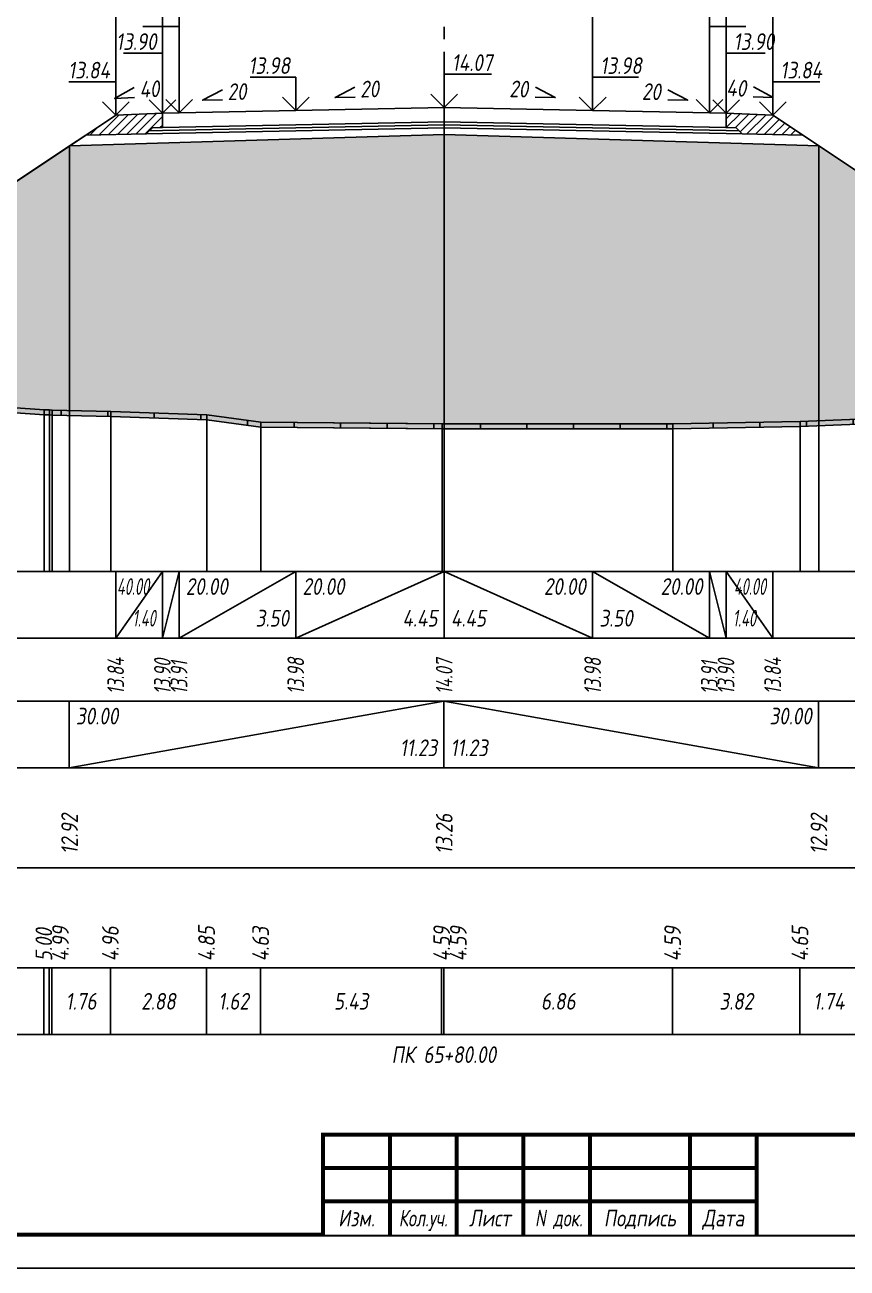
# Model space of a CAD drawing. Extents: x -717 to 1451, y -133302 to 233.
# Drawn here: x 155.2 to 278.5, y -103523.4 to -103337.1 of the extents above; entities that cross this region are included whole.
import ezdxf
from ezdxf.enums import TextEntityAlignment as Align

# ---------------------------------------------------------------- set-up
doc = ezdxf.new("R2010")
doc.units = 0
doc.linetypes.add('осевая2', pattern=[1.125, 0.75, -0.125, 0.125, -0.125])
for name, color, linetype in [('Зарамочное оформление', 7, 'Continuous'), ('Код_510', 7, 'Continuous'), ('Код_514', 1, 'Continuous'), ('Код_516', 1, 'Continuous'), ('Контур_0', 7, 'Continuous'), ('Контур_2521', 7, 'Continuous'), ('Контур_2564', 7, 'Continuous'), ('Контур_2660', 7, 'Continuous'), ('Контур_2665', 7, 'Continuous'), ('Контур_400', 7, 'Continuous'), ('Контур_508', 7, 'Continuous'), ('Контур_512', 7, 'Continuous'), ('Контур_513', 7, 'Continuous'), ('Контур_818', 7, 'Continuous'), ('Красный поперечник', 1, 'Continuous'), ('Объём_2501', 7, 'Continuous'), ('Объём_2564', 7, 'Continuous'), ('Объём_2660', 7, 'Continuous'), ('Объём_2661', 7, 'Continuous'), ('Объём_2665', 7, 'Continuous'), ('Объём_2666', 7, 'Continuous'), ('Ось', 1, 'осевая2'), ('Откосы', 7, 'Continuous'), ('Отметки покрытия', 7, 'Continuous'), ('Подписи поперечников', 7, 'Continuous'), ('Таблица', 7, 'Continuous'), ('Уклоны проезжей части', 7, 'Continuous'), ('Черный поперечник', 3, 'Continuous')]:
    doc.layers.add(name, color=color, linetype=linetype)
for name, color, linetype, true_color in [('Контур_2540', 2, 'Continuous', 0xffff00), ('Контур_2560', 2, 'Continuous', 0xffff00), ('Контур_2561', 7, 'Continuous', 0xff8040), ('Контур_2562', 3, 'Continuous', 0x00ff00), ('Контур_2563', 7, 'Continuous', 0xff8000), ('Контур_2570', 7, 'Continuous', 0x80ff00), ('Контур_2736', 4, 'Continuous', 0x00ffff), ('Контур_402', 7, 'Continuous', 0xff6464), ('Контур_703', 4, 'Continuous', 0x00ffff), ('Объём_2500', 7, 'Continuous', 0xc0c0c0), ('Объём_2520', 7, 'Continuous', 0x80ffff), ('Объём_2540', 2, 'Continuous', 0xffff00), ('Объём_2560', 2, 'Continuous', 0xffff00), ('Объём_2561', 7, 'Continuous', 0xff8040), ('Объём_2562', 3, 'Continuous', 0x00ff00), ('Объём_2563', 7, 'Continuous', 0xff8000), ('Объём_2570', 7, 'Continuous', 0x80ff00), ('Объём_2580', 3, 'Continuous', 0x00ff00), ('Объём_2600', 7, 'Continuous', 0x808000)]:
    doc.layers.add(name, color=color, linetype=linetype, true_color=true_color)
doc.styles.get("Standard").update_dxf_attribs({"font": 'txt', "height": 2.5})
doc.styles.add('М', font='romand.shx', dxfattribs={"width": 0.8, "oblique": 10, "height": 2.5})
doc.dimstyles.new('ISO-25', dxfattribs={"dimtxt": 2.5, "dimasz": 2.5, "dimexe": 1.25, "dimexo": 0.625, "dimtad": 1, "dimtxsty": 'Standard', "dimcen": 2.5, "dimadec": 0, "dimazin": 0, "dimtfac": 1, "dimtmove": 0, "dimatfit": 3, "dimfxl": 1, "dimarcsym": 0})
pattern_1 = [(0, (0, 0), (0, 6.985), [5.08, -1.905]), (90, (0, 0), (-6.985, 4e-16), [5.08, -1.905])]

# ---------------------------------------------------------------- blocks, each defined once
blk = doc.blocks.new('_Oblique')
at = {"color": 0, "linetype": 'ByBlock', "lineweight": -2}
blk.add_line((-0.5, -0.5), (0.5, 0.5), dxfattribs=at)
blk = doc.blocks.new('*D2090')
at = {"color": 0, "lineweight": -2, "transparency": 16777216}
for p, q in [((260.36, -103349.73), (260.36, -103325.26)), ((260.36, -103326.51), (267.36, -103326.51)), ((267.36, -103350.01), (267.36, -103325.26)), ((267.36, -103326.51), (275.44, -103326.51))]:
    blk.add_line(p, q, dxfattribs=at)
at = {"layer": 'Defpoints', "color": 0, "transparency": 16777216}
for p in [(267.36, -103326.51), (260.36, -103350.36), (267.36, -103350.64)]:
    blk.add_point(p, dxfattribs=at)
at = {"color": 0, "lineweight": -2, "transparency": 16777216, "rotation": 180}
blk.add_blockref('_Oblique', (260.36, -103326.51), dxfattribs=at)
at = {"color": 0, "lineweight": -2, "transparency": 16777216}
blk.add_blockref('_Oblique', (267.36, -103326.51), dxfattribs=at)
at = {"color": 0, "transparency": 16777216, "insert": (271.9, -103324.4), "char_height": 2.5, "width": 8.75, "attachment_point": 5, "style": 'М'}
blk.add_mtext('1,40', dxfattribs=at)
blk = doc.blocks.new('*D2091')
at = {"color": 0, "lineweight": -2, "transparency": 16777216}
for p, q in [((168.85, -103326.51), (158.3, -103326.51)), ((168.85, -103350.01), (168.85, -103325.26)), ((175.85, -103326.51), (168.85, -103326.51)), ((175.85, -103349.73), (175.85, -103325.26))]:
    blk.add_line(p, q, dxfattribs=at)
at = {"layer": 'Defpoints', "color": 0, "transparency": 16777216}
for p in [(175.85, -103326.51), (168.85, -103350.64), (175.85, -103350.36)]:
    blk.add_point(p, dxfattribs=at)
at = {"color": 0, "lineweight": -2, "transparency": 16777216, "rotation": 180}
blk.add_blockref('_Oblique', (168.85, -103326.51), dxfattribs=at)
at = {"color": 0, "lineweight": -2, "transparency": 16777216}
blk.add_blockref('_Oblique', (175.85, -103326.51), dxfattribs=at)
at = {"color": 0, "transparency": 16777216, "insert": (161.84, -103324.4), "char_height": 2.5, "width": 8.75, "attachment_point": 5, "style": 'М'}
blk.add_mtext('1,40', dxfattribs=at)
blk = doc.blocks.new('*D2092')
at = {"color": 0, "lineweight": -2, "transparency": 16777216}
for p, q in [((257.86, -103326.51), (247.71, -103326.51)), ((257.86, -103349.68), (257.86, -103325.26)), ((260.36, -103326.51), (257.86, -103326.51)), ((260.36, -103349.73), (260.36, -103325.26))]:
    blk.add_line(p, q, dxfattribs=at)
at = {"layer": 'Defpoints', "color": 0, "transparency": 16777216}
for p in [(260.36, -103326.51), (257.86, -103350.31), (260.36, -103350.36)]:
    blk.add_point(p, dxfattribs=at)
at = {"color": 0, "lineweight": -2, "transparency": 16777216, "rotation": 180}
blk.add_blockref('_Oblique', (257.86, -103326.51), dxfattribs=at)
at = {"color": 0, "lineweight": -2, "transparency": 16777216}
blk.add_blockref('_Oblique', (260.36, -103326.51), dxfattribs=at)
at = {"color": 0, "transparency": 16777216, "insert": (251.47, -103324.4), "char_height": 2.5, "width": 9.1667, "attachment_point": 5, "style": 'М'}
blk.add_mtext('0,50', dxfattribs=at)
blk = doc.blocks.new('*D2093')
at = {"color": 0, "lineweight": -2, "transparency": 16777216}
for p, q in [((175.85, -103349.73), (175.85, -103325.26)), ((175.85, -103326.51), (178.35, -103326.51)), ((178.35, -103349.68), (178.35, -103325.26)), ((178.35, -103326.51), (188.88, -103326.51))]:
    blk.add_line(p, q, dxfattribs=at)
at = {"layer": 'Defpoints', "color": 0, "transparency": 16777216}
for p in [(178.35, -103326.51), (175.85, -103350.36), (178.35, -103350.31)]:
    blk.add_point(p, dxfattribs=at)
at = {"color": 0, "lineweight": -2, "transparency": 16777216, "rotation": 180}
blk.add_blockref('_Oblique', (175.85, -103326.51), dxfattribs=at)
at = {"color": 0, "lineweight": -2, "transparency": 16777216}
blk.add_blockref('_Oblique', (178.35, -103326.51), dxfattribs=at)
at = {"color": 0, "transparency": 16777216, "insert": (185.12, -103324.4), "char_height": 2.5, "width": 9.1667, "attachment_point": 5, "style": 'М'}
blk.add_mtext('0,50', dxfattribs=at)
blk = doc.blocks.new('*D2094')
at = {"color": 0, "lineweight": -2, "transparency": 16777216}
for p, q in [((240.36, -103349.33), (240.36, -103321.26)), ((257.86, -103322.51), (240.36, -103322.51)), ((257.86, -103349.68), (257.86, -103321.26))]:
    blk.add_line(p, q, dxfattribs=at)
at = {"layer": 'Defpoints', "color": 0, "transparency": 16777216}
for p in [(240.36, -103322.51), (240.36, -103349.96), (257.86, -103350.31)]:
    blk.add_point(p, dxfattribs=at)
at = {"color": 0, "lineweight": -2, "transparency": 16777216, "rotation": 180}
blk.add_blockref('_Oblique', (240.36, -103322.51), dxfattribs=at)
at = {"color": 0, "lineweight": -2, "transparency": 16777216}
blk.add_blockref('_Oblique', (257.86, -103322.51), dxfattribs=at)
at = {"color": 0, "transparency": 16777216, "insert": (249.11, -103320.4), "char_height": 2.5, "width": 9.5833, "attachment_point": 5, "style": 'М'}
blk.add_mtext('3,50', dxfattribs=at)
blk = doc.blocks.new('*D2095')
at = {"color": 0, "lineweight": -2, "transparency": 16777216}
for p, q in [((257.86, -103349.68), (257.86, -103321.26)), ((267.36, -103322.51), (257.86, -103322.51)), ((267.36, -103350.01), (267.36, -103321.26))]:
    blk.add_line(p, q, dxfattribs=at)
at = {"layer": 'Defpoints', "color": 0, "transparency": 16777216}
for p in [(257.86, -103322.51), (257.86, -103350.31), (267.36, -103350.64)]:
    blk.add_point(p, dxfattribs=at)
at = {"color": 0, "lineweight": -2, "transparency": 16777216, "rotation": 180}
blk.add_blockref('_Oblique', (257.86, -103322.51), dxfattribs=at)
at = {"color": 0, "lineweight": -2, "transparency": 16777216}
blk.add_blockref('_Oblique', (267.36, -103322.51), dxfattribs=at)
at = {"color": 0, "transparency": 16777216, "insert": (262.61, -103320.4), "char_height": 2.5, "width": 8.75, "attachment_point": 5, "style": 'М'}
blk.add_mtext('1,90', dxfattribs=at)
blk = doc.blocks.new('*D2096')
at = {"color": 0, "lineweight": -2, "transparency": 16777216}
for p, q in [((168.85, -103350.01), (168.85, -103321.26)), ((168.85, -103322.51), (178.35, -103322.51)), ((178.35, -103349.68), (178.35, -103321.26))]:
    blk.add_line(p, q, dxfattribs=at)
at = {"layer": 'Defpoints', "color": 0, "transparency": 16777216}
for p in [(178.35, -103322.51), (168.85, -103350.64), (178.35, -103350.31)]:
    blk.add_point(p, dxfattribs=at)
at = {"color": 0, "lineweight": -2, "transparency": 16777216, "rotation": 180}
blk.add_blockref('_Oblique', (168.85, -103322.51), dxfattribs=at)
at = {"color": 0, "lineweight": -2, "transparency": 16777216}
blk.add_blockref('_Oblique', (178.35, -103322.51), dxfattribs=at)
at = {"color": 0, "transparency": 16777216, "insert": (173.6, -103320.4), "char_height": 2.5, "width": 8.75, "attachment_point": 5, "style": 'М'}
blk.add_mtext('1,90', dxfattribs=at)
blk = doc.blocks.new('*D2097')
at = {"color": 0, "lineweight": -2, "transparency": 16777216}
for p, q in [((168.85, -103350.01), (168.85, -103313.26)), ((267.36, -103350.01), (267.36, -103313.26)), ((168.85, -103314.51), (267.36, -103314.51))]:
    blk.add_line(p, q, dxfattribs=at)
at = {"layer": 'Defpoints', "color": 0, "transparency": 16777216}
for p in [(267.36, -103314.51), (168.85, -103350.64), (267.36, -103350.64)]:
    blk.add_point(p, dxfattribs=at)
at = {"color": 0, "lineweight": -2, "transparency": 16777216, "rotation": 180}
blk.add_blockref('_Oblique', (168.85, -103314.51), dxfattribs=at)
at = {"color": 0, "lineweight": -2, "transparency": 16777216}
blk.add_blockref('_Oblique', (267.36, -103314.51), dxfattribs=at)
at = {"color": 0, "transparency": 16777216, "insert": (218.1, -103312.4), "char_height": 2.5, "width": 11.25, "attachment_point": 5, "style": 'М'}
blk.add_mtext('19,70', dxfattribs=at)
blk = doc.blocks.new('Штамп')
at = {"linetype": 'Continuous'}
blk.add_wipeout([(199.95, -411.25), (384.95, -411.25), (384.95, -426.25), (199.95, -426.25)], dxfattribs=at).dxf.layer = 'Зарамочное оформление'
at = {"layer": 'Зарамочное оформление', "linetype": 'Continuous', "lineweight": -3, "const_width": 0.6, "flags": 128}
for points in [[(199.95, -426.25), (199.95, -411.25), (384.95, -411.25)], [(209.95, -411.25), (209.95, -426.25)], [(219.95, -411.25), (219.95, -426.25)], [(229.95, -411.25), (229.95, -426.25)], [(239.95, -411.25), (239.95, -426.25)], [(254.95, -411.25), (254.95, -426.25)], [(264.95, -411.25), (264.95, -426.25)], [(374.95, -411.25), (374.95, -426.25)], [(199.95, -416.25), (264.95, -416.25)], [(374.95, -418.25), (384.95, -418.25)], [(199.95, -421.25), (264.95, -421.25)]]:
    blk.add_lwpolyline(points, dxfattribs=at)
at = {"linetype": 'Continuous', "insert": (319.95, -419.17), "char_height": 5, "width": 110, "attachment_point": 5, "style": 'М'}
blk.add_mtext('{\\Q10;\\W0.8;43/23-Р-ЗП2-1}', dxfattribs=at)
at = {"layer": 'Зарамочное оформление', "linetype": 'Continuous', "style": 'М', "oblique": 10}
for s, width, p in [('Лист', 0.8, (379.95, -414.66)), ('Изм.', 0.8, (204.95, -423.75)), ('Кол.уч.', 0.7, (214.95, -423.75)), ('Лист', 0.8, (224.95, -423.75)), ('N док.', 0.7, (235.28, -423.75)), ('Подпись', 0.8, (247.45, -423.75)), ('Дата', 0.8, (259.95, -423.75))]:
    blk.add_text(s, height=2.5, dxfattribs=dict(at, width=width)).set_placement(p, align=Align.MIDDLE_CENTER)
blk = doc.blocks.new('шифр')
blk.add_blockref('Штамп', (0, -103152))

msp = doc.modelspace()

# ---------------------------------------------------------------- hatches: boundary and pattern name
at = {"transparency": 33554681}
h = msp.add_hatch(dxfattribs=at)
h.set_pattern_fill('ANGLE', color=256)
h.set_pattern_definition(pattern_1)
h.paths.add_polyline_path([(217.774, -103397.587), (190.628, -103397.372), (182.514, -103396.284), (168.109, -103395.742), (159.315, -103395.575), (158.918, -103395.536), (158.126, -103395.536), (143.947, -103394.493), (132.142, -103393.783), (117.226, -103393.685), (116.919, -103393.678), (105, -103393.89), (105, -103393.14), (116.919, -103392.928), (117.226, -103392.935), (132.142, -103393.033), (143.947, -103393.743), (158.126, -103394.786), (158.918, -103394.786), (159.315, -103394.825), (168.109, -103394.992), (182.514, -103395.534), (190.628, -103396.622), (218.103, -103396.837), (218.103, -103397.587)])
h = msp.add_hatch(dxfattribs=at)
h.set_pattern_fill('ANGLE', color=256)
h.set_pattern_definition(pattern_1)
h.paths.add_polyline_path([(339.503, -103399.421), (339.177, -103399.386), (338.171, -103399.337), (316.345, -103398.397), (294.446, -103397.079), (291.361, -103397.248), (280.171, -103396.916), (271.491, -103397.264), (252.399, -103397.603), (218.103, -103397.587), (218.103, -103396.837), (252.399, -103396.853), (271.491, -103396.514), (280.171, -103396.166), (291.361, -103396.498), (294.446, -103396.329), (316.345, -103397.647), (338.171, -103398.587), (339.177, -103398.636), (339.503, -103398.671)])
at = {"layer": 'Объём_2563'}
h = msp.add_hatch(dxfattribs=at)
h.set_pattern_fill('ANSI31', color=256, scale=0.3)
h.paths.add_polyline_path([(174.345, -103352.476), (175.845, -103352.446), (175.845, -103350.296), (168.845, -103350.576), (164.345, -103353.576), (173.427, -103353.395)])
h = msp.add_hatch(dxfattribs=at)
h.set_pattern_fill('ANSI31', color=256, scale=0.3)
h.paths.add_polyline_path([(261.861, -103352.476), (262.78, -103353.395), (271.861, -103353.576), (267.361, -103350.576), (260.361, -103350.296), (260.361, -103352.446)])
at = {"layer": 'Объём_2600'}
h = msp.add_hatch(dxfattribs=at)
h.set_pattern_fill('HONEY', color=5, scale=0.3)
h.paths.add_polyline_path([(105, -103393.14), (161.93, -103355.186), (218.103, -103353.501), (218.103, -103397.587), (190.628, -103397.372), (182.514, -103396.284), (168.109, -103395.742), (159.315, -103395.575), (158.918, -103395.536), (158.126, -103395.536), (143.947, -103394.493), (132.142, -103393.783), (117.226, -103393.685), (116.919, -103393.678), (105, -103393.89)])
h = msp.add_hatch(dxfattribs=at)
h.set_pattern_fill('HONEY', color=5, scale=0.3)
h.paths.add_polyline_path([(339.177, -103399.386), (338.171, -103399.337), (316.345, -103398.397), (294.446, -103397.079), (291.361, -103397.248), (280.171, -103396.916), (271.491, -103397.264), (252.399, -103397.603), (218.103, -103397.587), (218.103, -103353.501), (274.276, -103355.186), (339.503, -103398.671), (339.503, -103399.421)])

# ---------------------------------------------------------------- linework, layer by layer
at = {"flags": 128}
msp.add_lwpolyline([(-30.054, -103523.421), (389.946, -103523.421), (389.946, -103226.421), (-30.054, -103226.421)], close=True, dxfattribs=at)
at = {"const_width": 0.6, "flags": 128}
msp.add_lwpolyline([(-10.054, -103518.421), (384.946, -103518.421), (384.946, -103231.421), (-10.054, -103231.421)], close=True, dxfattribs=at)
at = {"layer": 'Код_510'}
for p, q in [((158.071, -103488.421), (158.071, -103478.421)), ((158.864, -103488.421), (158.864, -103478.421)), ((159.26, -103488.421), (159.26, -103478.421)), ((168.055, -103488.421), (168.055, -103478.421)), ((182.46, -103488.421), (182.46, -103478.421)), ((190.573, -103488.421), (190.573, -103478.421)), ((217.72, -103488.421), (217.72, -103478.421)), ((218.049, -103488.421), (218.049, -103478.421)), ((252.345, -103488.421), (252.345, -103478.421)), ((271.436, -103488.421), (271.436, -103478.421))]:
    msp.add_line(p, q, dxfattribs=at)
at = {"layer": 'Код_514'}
for p, q in [((168.845, -103429), (168.845, -103419)), ((168.845, -103429), (175.845, -103419)), ((175.845, -103429), (175.845, -103419)), ((175.845, -103429), (178.345, -103419)), ((178.345, -103429), (178.345, -103419)), ((178.345, -103429), (195.845, -103419)), ((195.845, -103429), (195.845, -103419)), ((195.845, -103429), (218.103, -103419)), ((218.103, -103429), (218.103, -103419)), ((218.103, -103419), (240.361, -103429)), ((240.361, -103429), (240.361, -103419)), ((240.361, -103419), (257.861, -103429)), ((257.861, -103429), (257.861, -103419)), ((257.861, -103419), (260.361, -103429)), ((260.361, -103429), (260.361, -103419)), ((260.361, -103419), (267.361, -103429)), ((267.361, -103429), (267.361, -103419))]:
    msp.add_line(p, q, dxfattribs=at)
at = {"layer": 'Код_516'}
for p, q in [((161.876, -103448.421), (161.876, -103438.421)), ((161.876, -103448.421), (218.049, -103438.421)), ((218.049, -103448.421), (218.049, -103438.421)), ((218.049, -103438.421), (274.222, -103448.421)), ((274.222, -103448.421), (274.222, -103438.421))]:
    msp.add_line(p, q, dxfattribs=at)
at = {"layer": 'Контур_0', "flags": 128}
for points in [[(168.845, -103350.576), (105, -103393.14), (105, -103393.14), (105, -103393.14), (105, -103393.14), (105, -103393.14), (105, -103393.14), (105, -103393.14), (105, -103393.14), (105, -103393.14), (105, -103393.14), (105, -103393.14), (105, -103393.14), (105, -103393.14), (105, -103393.14), (105, -103393.14)], [(168.845, -103350.576), (105, -103393.14)], [(168.845, -103350.576), (168.845, -103350.576)], [(218.103, -103349.451), (195.845, -103349.896), (178.345, -103350.246), (178.345, -103350.246), (178.345, -103350.246), (178.345, -103350.246), (178.345, -103350.246), (175.845, -103350.296), (175.845, -103352.446), (178.345, -103352.396), (178.345, -103352.396), (178.345, -103352.396), (178.345, -103352.396), (178.345, -103352.396), (178.345, -103352.396), (195.845, -103352.046), (218.103, -103351.601), (218.103, -103349.451)], [(218.103, -103349.451), (240.361, -103349.896), (257.861, -103350.246), (257.861, -103350.246), (257.861, -103350.246), (257.861, -103350.246), (257.861, -103350.246), (257.861, -103350.246), (260.361, -103350.296), (260.361, -103352.446), (257.861, -103352.396), (257.861, -103352.396), (257.861, -103352.396), (257.861, -103352.396), (257.861, -103352.396), (257.861, -103352.396), (240.361, -103352.046), (218.103, -103351.601), (218.103, -103349.451)], [(267.361, -103350.576), (267.361, -103350.576)], [(267.361, -103350.576), (339.503, -103398.671), (339.503, -103398.671), (339.503, -103398.671), (339.503, -103398.671), (339.503, -103398.671), (339.503, -103398.671), (339.503, -103398.671), (339.503, -103398.671), (339.503, -103398.671), (339.503, -103398.671), (339.503, -103398.671), (339.503, -103398.671), (339.503, -103398.671), (339.503, -103398.671), (339.503, -103398.671)], [(267.361, -103350.576), (339.503, -103398.671)], [(164.345, -103353.576), (173.427, -103353.395), (174.345, -103352.476), (175.845, -103352.446)], [(218.103, -103351.601), (195.845, -103352.046), (178.345, -103352.396), (178.345, -103352.396), (178.345, -103352.396), (178.345, -103352.396), (178.345, -103352.396), (178.345, -103352.396), (175.845, -103352.446), (174.345, -103352.476), (173.427, -103353.395), (175.845, -103353.346), (178.345, -103353.296), (178.345, -103353.296), (178.345, -103353.296), (178.345, -103353.296), (178.345, -103353.296), (178.345, -103353.296), (195.845, -103352.946), (218.103, -103352.501), (218.103, -103351.601)], [(218.103, -103351.601), (240.361, -103352.046), (257.861, -103352.396), (257.861, -103352.396), (257.861, -103352.396), (257.861, -103352.396), (257.861, -103352.396), (257.861, -103352.396), (260.361, -103352.446), (261.861, -103352.476), (262.78, -103353.395), (260.361, -103353.346), (257.861, -103353.296), (257.861, -103353.296), (257.861, -103353.296), (257.861, -103353.296), (257.861, -103353.296), (257.861, -103353.296), (240.361, -103352.946), (218.103, -103352.501), (218.103, -103351.601)], [(260.361, -103352.446), (261.861, -103352.476), (262.78, -103353.395), (271.861, -103353.576)]]:
    msp.add_lwpolyline(points, dxfattribs=at)
at = {"layer": 'Контур_2521', "color": 250, "flags": 128}
for points in [[(218.103, -103352.051), (195.845, -103352.496), (178.345, -103352.846), (178.345, -103352.846), (178.345, -103352.846), (178.345, -103352.846), (178.345, -103352.846), (178.345, -103352.846), (175.845, -103352.896), (173.886, -103352.935)], [(218.103, -103352.051), (240.361, -103352.496), (257.861, -103352.846), (257.861, -103352.846), (257.861, -103352.846), (257.861, -103352.846), (257.861, -103352.846), (257.861, -103352.846), (260.361, -103352.896), (262.321, -103352.935)]]:
    msp.add_lwpolyline(points, dxfattribs=at)
at = {"layer": 'Контур_2540', "flags": 128}
for points in [[(195.845, -103352.946), (178.345, -103353.296), (175.845, -103353.346), (173.427, -103353.395), (164.345, -103353.576), (161.93, -103355.186), (218.103, -103353.501), (218.103, -103352.501), (195.845, -103352.946)], [(218.103, -103353.501), (274.276, -103355.186), (271.861, -103353.576), (262.78, -103353.395), (260.361, -103353.346), (257.861, -103353.296), (240.361, -103352.946), (218.103, -103352.501), (218.103, -103353.501)]]:
    msp.add_lwpolyline(points, dxfattribs=at)
at = {"layer": 'Контур_2560', "flags": 128}
for points in [[(168.845, -103350.576), (168.845, -103350.576), (168.845, -103350.576), (175.845, -103350.296)], [(260.361, -103350.296), (267.361, -103350.576), (267.361, -103350.576), (267.361, -103350.576)]]:
    msp.add_lwpolyline(points, dxfattribs=at)
at = {"layer": 'Контур_2561', "flags": 128}
for points in [[(175.845, -103350.296), (175.845, -103350.296), (168.845, -103350.576), (168.845, -103350.576), (175.845, -103350.296)], [(260.361, -103350.296), (260.361, -103350.296), (267.361, -103350.576), (267.361, -103350.576), (260.361, -103350.296)]]:
    msp.add_lwpolyline(points, dxfattribs=at)
at = {"layer": 'Контур_2562', "flags": 128}
for points in [[(168.845, -103350.576), (168.845, -103350.576), (168.845, -103350.576), (168.845, -103350.576), (168.845, -103350.576)], [(267.361, -103350.576), (267.361, -103350.576), (267.361, -103350.576), (267.361, -103350.576), (267.361, -103350.576)]]:
    msp.add_lwpolyline(points, dxfattribs=at)
at = {"layer": 'Контур_2563', "flags": 128}
for points in [[(174.345, -103352.476), (175.845, -103352.446), (175.845, -103350.296), (168.845, -103350.576), (164.345, -103353.576), (173.427, -103353.395), (174.345, -103352.476)], [(261.861, -103352.476), (262.78, -103353.395), (271.861, -103353.576), (267.361, -103350.576), (260.361, -103350.296), (260.361, -103352.446), (261.861, -103352.476)]]:
    msp.add_lwpolyline(points, dxfattribs=at)
at = {"layer": 'Контур_2564', "flags": 128}
for points in [[(168.845, -103350.576), (175.845, -103350.296)], [(260.361, -103350.296), (267.361, -103350.576)]]:
    msp.add_lwpolyline(points, dxfattribs=at)
at = {"layer": 'Контур_2570', "flags": 128}
msp.add_lwpolyline([(143.947, -103394.493), (158.126, -103395.536), (158.918, -103395.536), (159.315, -103395.575), (168.109, -103395.742), (182.514, -103396.284), (190.628, -103397.372), (217.774, -103397.587), (218.103, -103397.587), (252.399, -103397.603), (271.491, -103397.264), (280.171, -103396.916), (291.361, -103397.248), (294.446, -103397.079), (316.345, -103398.397), (338.171, -103399.337), (339.177, -103399.386), (340.115, -103399.486), (340.883, -103399.516), (364.503, -103399.75)], dxfattribs=at)
at = {"layer": 'Контур_2660', "flags": 128}
for points in [[(161.93, -103355.186), (218.103, -103353.501)], [(218.103, -103353.501), (274.276, -103355.186)]]:
    msp.add_lwpolyline(points, dxfattribs=at)
at = {"layer": 'Контур_2665', "flags": 128}
for points in [[(168.845, -103350.576), (168.845, -103350.576)], [(267.361, -103350.576), (267.361, -103350.576)]]:
    msp.add_lwpolyline(points, dxfattribs=at)
at = {"layer": 'Контур_2736', "flags": 128}
for points in [[(168.845, -103350.576), (105, -103393.14)], [(267.361, -103350.576), (339.503, -103398.671)]]:
    msp.add_lwpolyline(points, dxfattribs=at)
at = {"layer": 'Контур_400', "flags": 128}
for points in [[(175.845, -103350.296), (178.345, -103350.246), (178.345, -103350.246), (178.345, -103350.246), (178.345, -103350.246), (178.345, -103350.246), (178.345, -103350.246), (195.845, -103349.896), (218.103, -103349.451)], [(218.103, -103349.451), (240.361, -103349.896), (257.861, -103350.246), (257.861, -103350.246), (257.861, -103350.246), (257.861, -103350.246), (257.861, -103350.246), (257.861, -103350.246), (260.361, -103350.296)]]:
    msp.add_lwpolyline(points, dxfattribs=at)
at = {"layer": 'Контур_402', "flags": 128}
msp.add_lwpolyline([(161.93, -103355.186), (218.103, -103353.501), (274.276, -103355.186)], dxfattribs=at)
at = {"layer": 'Контур_508', "flags": 128}
msp.add_lwpolyline([(105, -103393.14), (161.93, -103355.186), (218.103, -103353.501), (274.276, -103355.186), (339.503, -103398.671)], dxfattribs=at)
at = {"layer": 'Контур_512', "flags": 128}
msp.add_lwpolyline([(105, -103393.14), (161.93, -103355.186), (218.103, -103353.501), (274.276, -103355.186), (339.503, -103398.671)], dxfattribs=at)
at = {"layer": 'Контур_513', "flags": 128}
msp.add_lwpolyline([(105, -103393.14), (161.93, -103355.186), (218.103, -103353.501), (274.276, -103355.186), (339.503, -103398.671)], dxfattribs=at)
at = {"layer": 'Контур_703', "flags": 128}
for points in [[(168.845, -103350.576), (105, -103393.14)], [(267.361, -103350.576), (339.503, -103398.671)]]:
    msp.add_lwpolyline(points, dxfattribs=at)
at = {"layer": 'Контур_818', "flags": 128}
msp.add_lwpolyline([(105, -103393.89), (116.79, -103393.684), (116.919, -103393.678), (117.226, -103393.685), (132.142, -103393.783), (143.947, -103394.493), (158.126, -103395.536), (158.918, -103395.536), (159.315, -103395.575), (168.109, -103395.742), (182.514, -103396.284), (190.628, -103397.372), (217.774, -103397.587), (218.103, -103397.587), (252.399, -103397.603), (271.491, -103397.264), (280.171, -103396.916), (291.361, -103397.248), (294.446, -103397.079), (316.345, -103398.397), (338.171, -103399.337), (339.177, -103399.386), (339.503, -103399.421)], dxfattribs=at)
at = {"layer": 'Красный поперечник'}
for p, q in [((105, -103393.14), (168.845, -103350.576)), ((168.845, -103350.576), (175.845, -103350.296)), ((175.845, -103350.296), (178.345, -103350.246)), ((178.345, -103350.246), (195.845, -103349.896)), ((195.845, -103349.896), (218.103, -103349.451)), ((218.103, -103349.451), (240.361, -103349.896)), ((240.361, -103349.896), (257.861, -103350.246)), ((257.861, -103350.246), (260.361, -103350.296)), ((260.361, -103350.296), (267.361, -103350.576)), ((267.361, -103350.576), (339.503, -103398.671)), ((218.103, -103353.501), (218.103, -103419)), ((161.93, -103355.186), (161.93, -103419)), ((274.276, -103355.186), (274.276, -103419))]:
    msp.add_line(p, q, dxfattribs=at)
at = {"layer": 'Объём_2500', "flags": 128}
for points in [[(218.103, -103349.451), (195.845, -103349.896), (178.345, -103350.246), (178.345, -103350.246), (178.345, -103350.246), (178.345, -103350.246), (178.345, -103350.246), (175.845, -103350.296), (175.845, -103352.446), (178.345, -103352.396), (178.345, -103352.396), (178.345, -103352.396), (178.345, -103352.396), (178.345, -103352.396), (178.345, -103352.396), (195.845, -103352.046), (218.103, -103351.601), (218.103, -103349.451)], [(218.103, -103349.451), (240.361, -103349.896), (257.861, -103350.246), (257.861, -103350.246), (257.861, -103350.246), (257.861, -103350.246), (257.861, -103350.246), (257.861, -103350.246), (260.361, -103350.296), (260.361, -103352.446), (257.861, -103352.396), (257.861, -103352.396), (257.861, -103352.396), (257.861, -103352.396), (257.861, -103352.396), (257.861, -103352.396), (240.361, -103352.046), (218.103, -103351.601), (218.103, -103349.451)]]:
    msp.add_lwpolyline(points, dxfattribs=at)
at = {"layer": 'Объём_2501', "flags": 128}
for points in [[(175.845, -103350.296), (178.345, -103350.246), (178.345, -103350.246), (178.345, -103350.246), (178.345, -103350.246), (178.345, -103350.246), (178.345, -103350.246), (195.845, -103349.896), (218.103, -103349.451)], [(218.103, -103349.451), (240.361, -103349.896), (257.861, -103350.246), (257.861, -103350.246), (257.861, -103350.246), (257.861, -103350.246), (257.861, -103350.246), (257.861, -103350.246), (260.361, -103350.296)]]:
    msp.add_lwpolyline(points, dxfattribs=at)
at = {"layer": 'Объём_2520', "color": 250, "flags": 128}
for points in [[(218.103, -103351.601), (195.845, -103352.046), (178.345, -103352.396), (178.345, -103352.396), (178.345, -103352.396), (178.345, -103352.396), (178.345, -103352.396), (178.345, -103352.396), (175.845, -103352.446), (174.345, -103352.476), (173.427, -103353.395), (175.845, -103353.346), (178.345, -103353.296), (178.345, -103353.296), (178.345, -103353.296), (178.345, -103353.296), (178.345, -103353.296), (178.345, -103353.296), (195.845, -103352.946), (218.103, -103352.501), (218.103, -103351.601)], [(218.103, -103351.601), (240.361, -103352.046), (257.861, -103352.396), (257.861, -103352.396), (257.861, -103352.396), (257.861, -103352.396), (257.861, -103352.396), (257.861, -103352.396), (260.361, -103352.446), (261.861, -103352.476), (262.78, -103353.395), (260.361, -103353.346), (257.861, -103353.296), (257.861, -103353.296), (257.861, -103353.296), (257.861, -103353.296), (257.861, -103353.296), (257.861, -103353.296), (240.361, -103352.946), (218.103, -103352.501), (218.103, -103351.601)]]:
    msp.add_lwpolyline(points, dxfattribs=at)
at = {"layer": 'Объём_2540', "flags": 128}
for points in [[(195.845, -103352.946), (178.345, -103353.296), (175.845, -103353.346), (173.427, -103353.395), (164.345, -103353.576), (161.93, -103355.186), (218.103, -103353.501), (218.103, -103352.501), (195.845, -103352.946)], [(218.103, -103353.501), (274.276, -103355.186), (271.861, -103353.576), (262.78, -103353.395), (260.361, -103353.346), (257.861, -103353.296), (240.361, -103352.946), (218.103, -103352.501), (218.103, -103353.501)]]:
    msp.add_lwpolyline(points, dxfattribs=at)
at = {"layer": 'Объём_2560', "flags": 128}
for points in [[(168.845, -103350.576), (168.845, -103350.576), (168.845, -103350.576), (175.845, -103350.296)], [(260.361, -103350.296), (267.361, -103350.576), (267.361, -103350.576), (267.361, -103350.576)]]:
    msp.add_lwpolyline(points, dxfattribs=at)
at = {"layer": 'Объём_2561', "flags": 128}
for points in [[(175.845, -103350.296), (175.845, -103350.296), (168.845, -103350.576), (168.845, -103350.576), (175.845, -103350.296)], [(260.361, -103350.296), (260.361, -103350.296), (267.361, -103350.576), (267.361, -103350.576), (260.361, -103350.296)]]:
    msp.add_lwpolyline(points, dxfattribs=at)
at = {"layer": 'Объём_2562', "flags": 128}
for points in [[(168.845, -103350.576), (168.845, -103350.576), (168.845, -103350.576), (168.845, -103350.576), (168.845, -103350.576)], [(267.361, -103350.576), (267.361, -103350.576), (267.361, -103350.576), (267.361, -103350.576), (267.361, -103350.576)]]:
    msp.add_lwpolyline(points, dxfattribs=at)
at = {"layer": 'Объём_2563', "color": 250, "flags": 128}
for points in [[(174.345, -103352.476), (175.845, -103352.446), (175.845, -103350.296), (168.845, -103350.576), (164.345, -103353.576), (173.427, -103353.395), (174.345, -103352.476)], [(261.861, -103352.476), (262.78, -103353.395), (271.861, -103353.576), (267.361, -103350.576), (260.361, -103350.296), (260.361, -103352.446), (261.861, -103352.476)]]:
    msp.add_lwpolyline(points, dxfattribs=at)
at = {"layer": 'Объём_2564', "flags": 128}
for points in [[(168.845, -103350.576), (175.845, -103350.296)], [(260.361, -103350.296), (267.361, -103350.576)]]:
    msp.add_lwpolyline(points, dxfattribs=at)
at = {"layer": 'Объём_2570', "flags": 128}
for points in [[(143.947, -103393.743), (158.126, -103394.786), (158.918, -103394.786), (159.315, -103394.825), (168.109, -103394.992), (182.514, -103395.534), (190.628, -103396.622), (218.103, -103396.837), (218.103, -103397.587), (217.774, -103397.587), (217.774, -103397.587)], [(217.774, -103397.587), (190.628, -103397.372), (182.514, -103396.284), (168.109, -103395.742), (159.315, -103395.575), (158.918, -103395.536), (158.126, -103395.536), (143.947, -103394.493)], [(339.503, -103399.421), (339.177, -103399.386), (338.171, -103399.337), (316.345, -103398.397), (294.446, -103397.079), (291.361, -103397.248), (280.171, -103396.916), (271.491, -103397.264), (252.399, -103397.603), (218.103, -103397.587), (218.103, -103396.837), (252.399, -103396.853), (271.491, -103396.514), (280.171, -103396.166), (291.361, -103396.498), (294.446, -103396.329), (316.345, -103397.647), (338.171, -103398.587), (339.177, -103398.636), (339.503, -103398.671), (339.503, -103399.421), (339.503, -103399.421)]]:
    msp.add_lwpolyline(points, dxfattribs=at)
at = {"layer": 'Объём_2580', "flags": 128}
for points in [[(168.845, -103350.576), (168.845, -103350.576)], [(267.361, -103350.576), (267.361, -103350.576)]]:
    msp.add_lwpolyline(points, dxfattribs=at)
at = {"layer": 'Объём_2600', "color": 5, "flags": 128}
for points in [[(105, -103393.14), (161.93, -103355.186), (218.103, -103353.501), (218.103, -103397.587), (190.628, -103397.372), (182.514, -103396.284), (168.109, -103395.742), (159.315, -103395.575), (158.918, -103395.536), (158.126, -103395.536), (143.947, -103394.493), (132.142, -103393.783), (117.226, -103393.685), (116.919, -103393.678), (105, -103393.89), (105, -103393.14), (105, -103393.14)], [(339.177, -103399.386), (338.171, -103399.337), (316.345, -103398.397), (294.446, -103397.079), (291.361, -103397.248), (280.171, -103396.916), (271.491, -103397.264), (252.399, -103397.603), (218.103, -103397.587), (218.103, -103353.501), (274.276, -103355.186), (339.503, -103398.671), (339.503, -103399.421), (339.177, -103399.386), (339.177, -103399.386)]]:
    msp.add_lwpolyline(points, dxfattribs=at)
at = {"layer": 'Объём_2660', "flags": 128}
for points in [[(161.93, -103355.186), (218.103, -103353.501)], [(218.103, -103353.501), (274.276, -103355.186)]]:
    msp.add_lwpolyline(points, dxfattribs=at)
at = {"layer": 'Объём_2661', "flags": 128}
for points in [[(168.845, -103350.576), (105, -103393.14)], [(267.361, -103350.576), (339.503, -103398.671)]]:
    msp.add_lwpolyline(points, dxfattribs=at)
at = {"layer": 'Объём_2665', "flags": 128}
for points in [[(168.845, -103350.576), (168.845, -103350.576)], [(267.361, -103350.576), (267.361, -103350.576)]]:
    msp.add_lwpolyline(points, dxfattribs=at)
at = {"layer": 'Объём_2666', "flags": 128}
for points in [[(168.845, -103350.576), (105, -103393.14)], [(267.361, -103350.576), (339.503, -103398.671)]]:
    msp.add_lwpolyline(points, dxfattribs=at)
at = {"layer": 'Ось', "ltscale": 15}
msp.add_line((218.103, -103402.971), (218.103, -103308.422), dxfattribs=at)
at = {"layer": 'Откосы', "color": 1, "flags": 128}
for points in [[(171.688, -103347.96), (168.69, -103348.08), (171.628, -103346.461)], [(184.87, -103348.304), (181.87, -103348.364), (184.84, -103346.805)], [(204.749, -103347.907), (201.749, -103347.967), (204.719, -103346.407)], [(231.746, -103347.907), (234.745, -103347.967), (231.776, -103346.407)], [(251.625, -103348.304), (254.624, -103348.364), (251.655, -103346.805)], [(264.421, -103347.821), (267.419, -103347.941), (264.481, -103346.322)]]:
    msp.add_lwpolyline(points, dxfattribs=at)
at = {"layer": 'Отметки покрытия', "color": 1}
for p, q in [((178.345, -103337.296), (172.895, -103337.296)), ((178.345, -103350.246), (178.345, -103337.296)), ((257.861, -103350.246), (257.861, -103337.296)), ((257.861, -103337.296), (263.311, -103337.296)), ((175.845, -103341.296), (169.995, -103341.296)), ((175.845, -103350.296), (175.845, -103341.296)), ((260.361, -103350.296), (260.361, -103341.296)), ((260.361, -103341.296), (266.211, -103341.296)), ((195.845, -103344.896), (188.995, -103344.896)), ((195.845, -103349.896), (195.845, -103344.896)), ((218.103, -103349.451), (218.103, -103344.451)), ((218.103, -103344.451), (225.203, -103344.451)), ((240.361, -103349.896), (240.361, -103344.896)), ((240.361, -103344.896), (247.211, -103344.896)), ((168.845, -103345.576), (161.795, -103345.576)), ((168.845, -103350.576), (168.845, -103345.576)), ((267.361, -103350.576), (267.361, -103345.576)), ((267.361, -103345.576), (274.411, -103345.576)), ((168.845, -103350.576), (166.845, -103348.576)), ((168.845, -103350.576), (170.845, -103348.576)), ((175.845, -103350.296), (173.845, -103348.296)), ((175.845, -103350.296), (177.845, -103348.296)), ((178.345, -103350.246), (176.345, -103348.246)), ((178.345, -103350.246), (180.345, -103348.246)), ((195.845, -103349.896), (193.845, -103347.896)), ((195.845, -103349.896), (197.845, -103347.896)), ((218.103, -103349.451), (216.103, -103347.451)), ((218.103, -103349.451), (220.103, -103347.451)), ((240.361, -103349.896), (238.361, -103347.896)), ((240.361, -103349.896), (242.361, -103347.896)), ((257.861, -103350.246), (255.861, -103348.246)), ((257.861, -103350.246), (259.861, -103348.246)), ((260.361, -103350.296), (258.361, -103348.296)), ((260.361, -103350.296), (262.361, -103348.296)), ((267.361, -103350.576), (265.361, -103348.576)), ((267.361, -103350.576), (269.361, -103348.576))]:
    msp.add_line(p, q, dxfattribs=at)
at = {"layer": 'Таблица'}
for p, q in [((80, -103419), (364.503, -103419)), ((80, -103429), (364.503, -103429)), ((80, -103438.421), (364.503, -103438.421)), ((79.946, -103448.421), (364.449, -103448.421)), ((79.946, -103463.421), (364.449, -103463.421)), ((79.946, -103478.421), (364.449, -103478.421)), ((79.946, -103488.421), (364.449, -103488.421))]:
    msp.add_line(p, q, dxfattribs=at)
at = {"layer": 'Черный поперечник', "color": 7}
for p, q in [((158.126, -103394.786), (158.126, -103419)), ((158.918, -103394.786), (158.918, -103419)), ((159.315, -103394.825), (159.315, -103419)), ((168.109, -103394.992), (168.109, -103419)), ((182.514, -103395.534), (182.514, -103419)), ((190.628, -103396.622), (190.628, -103419)), ((217.774, -103396.837), (217.774, -103419)), ((218.103, -103396.837), (218.103, -103419)), ((252.399, -103396.853), (252.399, -103419)), ((271.491, -103396.514), (271.491, -103419))]:
    msp.add_line(p, q, dxfattribs=at)
at = {"layer": 'Черный поперечник', "flags": 128}
msp.add_lwpolyline([(143.947, -103393.743), (158.126, -103394.786), (158.918, -103394.786), (159.315, -103394.825), (168.109, -103394.992), (182.514, -103395.534), (190.628, -103396.622), (217.774, -103396.837), (218.103, -103396.837), (252.399, -103396.853), (271.491, -103396.514), (280.171, -103396.166), (291.361, -103396.498), (294.446, -103396.329), (316.345, -103397.647), (338.171, -103398.587), (339.177, -103398.636), (340.115, -103398.736), (340.883, -103398.766), (364.503, -103399)], dxfattribs=at)

# ---------------------------------------------------------------- texts
at = {"layer": 'Код_510', "style": 'М', "oblique": 10, "width": 0.8}
for s, p in [('4.99', (160.571, -103477.421)), ('4.85', (182.46, -103477.421)), ('4.63', (190.573, -103477.421)), ('4.59', (217.72, -103477.421)), ('4.59', (220.22, -103477.421)), ('4.59', (252.345, -103477.421)), ('4.65', (271.436, -103477.421)), ('5.00', (158.071, -103477.421)), ('4.96', (168.055, -103477.421))]:
    msp.add_text(s, height=2.5, rotation=90, dxfattribs=at).set_placement(p, align=Align.MIDDLE_LEFT)
for s, p in [('1.76', (163.657, -103483.421)), ('2.88', (175.257, -103483.421)), ('1.62', (186.517, -103483.421)), ('5.43', (204.146, -103483.421)), ('6.86', (235.197, -103483.421)), ('3.82', (261.891, -103483.421)), ('1.74', (275.777, -103483.421))]:
    msp.add_text(s, height=2.5, dxfattribs=at).set_placement(p, align=Align.MIDDLE_CENTER)
at = {"layer": 'Код_514', "style": 'М', "oblique": 10}
for s, width, p in [('40.00', 0.6, (169.012, -103420)), ('20.00', 0.8, (179.345, -103420)), ('20.00', 0.8, (196.845, -103420))]:
    msp.add_text(s, height=2.5, dxfattribs=dict(at, width=width)).set_placement(p, align=Align.TOP_LEFT)
for s, width, p in [('20.00', 0.8, (239.361, -103420)), ('20.00', 0.8, (256.861, -103420)), ('40.00', 0.6, (266.361, -103420))]:
    msp.add_text(s, height=2.5, dxfattribs=dict(at, width=width)).set_placement(p, align=Align.TOP_RIGHT)
for s, width, p in [('1.40', 0.6, (174.845, -103428)), ('3.50', 0.8, (194.845, -103428)), ('4.45', 0.8, (217.103, -103428))]:
    msp.add_text(s, height=2.5, dxfattribs=dict(at, width=width)).set_placement(p, align=Align.BOTTOM_RIGHT)
for s, width, p in [('4.45', 0.8, (219.103, -103428)), ('3.50', 0.8, (241.361, -103428)), ('1.40', 0.6, (261.361, -103428))]:
    msp.add_text(s, height=2.5, dxfattribs=dict(at, width=width)).set_placement(p, align=Align.BOTTOM_LEFT)
at = {"layer": 'Код_514', "style": 'М', "oblique": 10, "width": 0.7}
for s, p in [('13.84', (168.845, -103437.382)), ('13.90', (175.845, -103437.382)), ('13.91', (178.345, -103437.382)), ('13.98', (195.845, -103437.382)), ('14.07', (218.103, -103437.382)), ('13.98', (240.361, -103437.382)), ('13.91', (257.861, -103437.382)), ('13.90', (260.361, -103437.382)), ('13.84', (267.361, -103437.382))]:
    msp.add_text(s, height=2.5, rotation=90, dxfattribs=at).set_placement(p, align=Align.MIDDLE_LEFT)
at = {"layer": 'Код_516', "style": 'М', "oblique": 10, "width": 0.8}
msp.add_text('30.00', height=2.5, dxfattribs=at).set_placement((162.876, -103439.421), align=Align.TOP_LEFT)
msp.add_text('30.00', height=2.5, dxfattribs=at).set_placement((273.222, -103439.421), align=Align.TOP_RIGHT)
msp.add_text('11.23', height=2.5, dxfattribs=at).set_placement((217.049, -103447.421), align=Align.BOTTOM_RIGHT)
msp.add_text('11.23', height=2.5, dxfattribs=at).set_placement((219.049, -103447.421), align=Align.BOTTOM_LEFT)
for s, p in [('12.92', (161.93, -103461.371)), ('13.26', (218.103, -103461.371)), ('12.92', (274.276, -103461.371))]:
    msp.add_text(s, height=2.5, rotation=90, dxfattribs=at).set_placement(p, align=Align.MIDDLE_LEFT)
at = {"layer": 'Отметки покрытия', "color": 1, "style": 'М', "oblique": 10, "width": 0.8}
for s, p in [('13.90', (174.987, -103341.565)), ('13.84', (167.987, -103345.845)), ('13.98', (194.987, -103345.165))]:
    msp.add_text(s, height=2.5, dxfattribs=at).set_placement(p, align=Align.BOTTOM_RIGHT)
for s, p in [('13.90', (261.502, -103341.565)), ('14.07', (219.244, -103344.72)), ('13.98', (241.502, -103345.165)), ('13.84', (268.502, -103345.845))]:
    msp.add_text(s, height=2.5, dxfattribs=at).set_placement(p, align=Align.BOTTOM_LEFT)
at = {"layer": 'Подписи поперечников', "style": 'М', "oblique": 10, "width": 0.8}
msp.add_text('ПК 65+80.00', height=2.5, dxfattribs=at).set_placement((218.049, -103493.421), align=Align.BOTTOM_CENTER)
at = {"layer": 'Уклоны проезжей части', "color": 1, "style": 'М', "oblique": 10, "width": 0.8}
for s, rotation, p in [('40', 2.29061, (173.992, -103348.676)), ('20', 1.14576, (206.954, -103348.674)), ('40', 357.70938, (261.83, -103348.537)), ('20', 1.14576, (187.075, -103349.071)), ('20', 358.85423, (229.252, -103348.674)), ('20', 358.85423, (249.131, -103349.071))]:
    msp.add_text(s, height=2.5, rotation=rotation, dxfattribs=at).set_placement(p, align=Align.BOTTOM_CENTER)

# ---------------------------------------------------------------- dimensions: what is measured, and where the dimension line sits
at = {"color": 5}
for base, p1, p2, picture, middle in [((267.361, -103314.514), (168.845, -103350.639), (267.361, -103350.639), '*D2097', (218.103, -103312.4)), ((178.345, -103322.514), (168.845, -103350.639), (178.345, -103350.309), '*D2096', (173.595, -103320.4)), ((267.361, -103326.514), (260.361, -103350.359), (267.361, -103350.639), '*D2090', (271.902, -103324.4))]:
    dim = msp.add_linear_dim(base=base, p1=p1, p2=p2, angle=180, dimstyle='ISO-25', override={"dimasz": 1, "dimlfac": 0.2, "dimzin": 0, "dimtxsty": 'М', "dimblk1": 'Oblique', "dimblk2": 'Oblique', "dimsah": 1}, dxfattribs=at)
    dim.commit()
    dim.dimension.update_dxf_attribs({"geometry": picture, "text_midpoint": middle})
for base, p1, p2, picture, middle in [((240.361, -103322.514), (257.861, -103350.309), (240.361, -103349.959), '*D2094', (249.111, -103320.4)), ((257.861, -103322.514), (267.361, -103350.639), (257.861, -103350.309), '*D2095', (262.611, -103320.4))]:
    dim = msp.add_linear_dim(base=base, p1=p1, p2=p2, dimstyle='ISO-25', override={"dimasz": 1, "dimlfac": 0.2, "dimzin": 0, "dimtxsty": 'М', "dimblk1": 'Oblique', "dimblk2": 'Oblique', "dimsah": 1}, dxfattribs=at)
    dim.commit()
    dim.dimension.update_dxf_attribs({"geometry": picture, "text_midpoint": middle})
for base, p1, p2, picture, middle in [((175.845, -103326.514), (168.845, -103350.639), (175.845, -103350.359), '*D2091', (161.836, -103326.514)), ((178.345, -103326.514), (175.845, -103350.359), (178.345, -103350.309), '*D2093', (185.116, -103326.514)), ((260.361, -103326.514), (257.861, -103350.309), (260.361, -103350.359), '*D2092', (251.47, -103326.514))]:
    dim = msp.add_linear_dim(base=base, p1=p1, p2=p2, angle=180, dimstyle='ISO-25', override={"dimasz": 1, "dimlfac": 0.2, "dimzin": 0, "dimtxsty": 'М', "dimblk1": 'Oblique', "dimblk2": 'Oblique', "dimsah": 1}, dxfattribs=at)
    dim.commit()
    dim.dimension.update_dxf_attribs({"geometry": picture, "text_midpoint": middle, "dimtype": 160})

# ---------------------------------------------------------------- next in the draw order: block references
msp.add_blockref('шифр', (0, 59.829))

doc.saveas('drawing.dxf')
